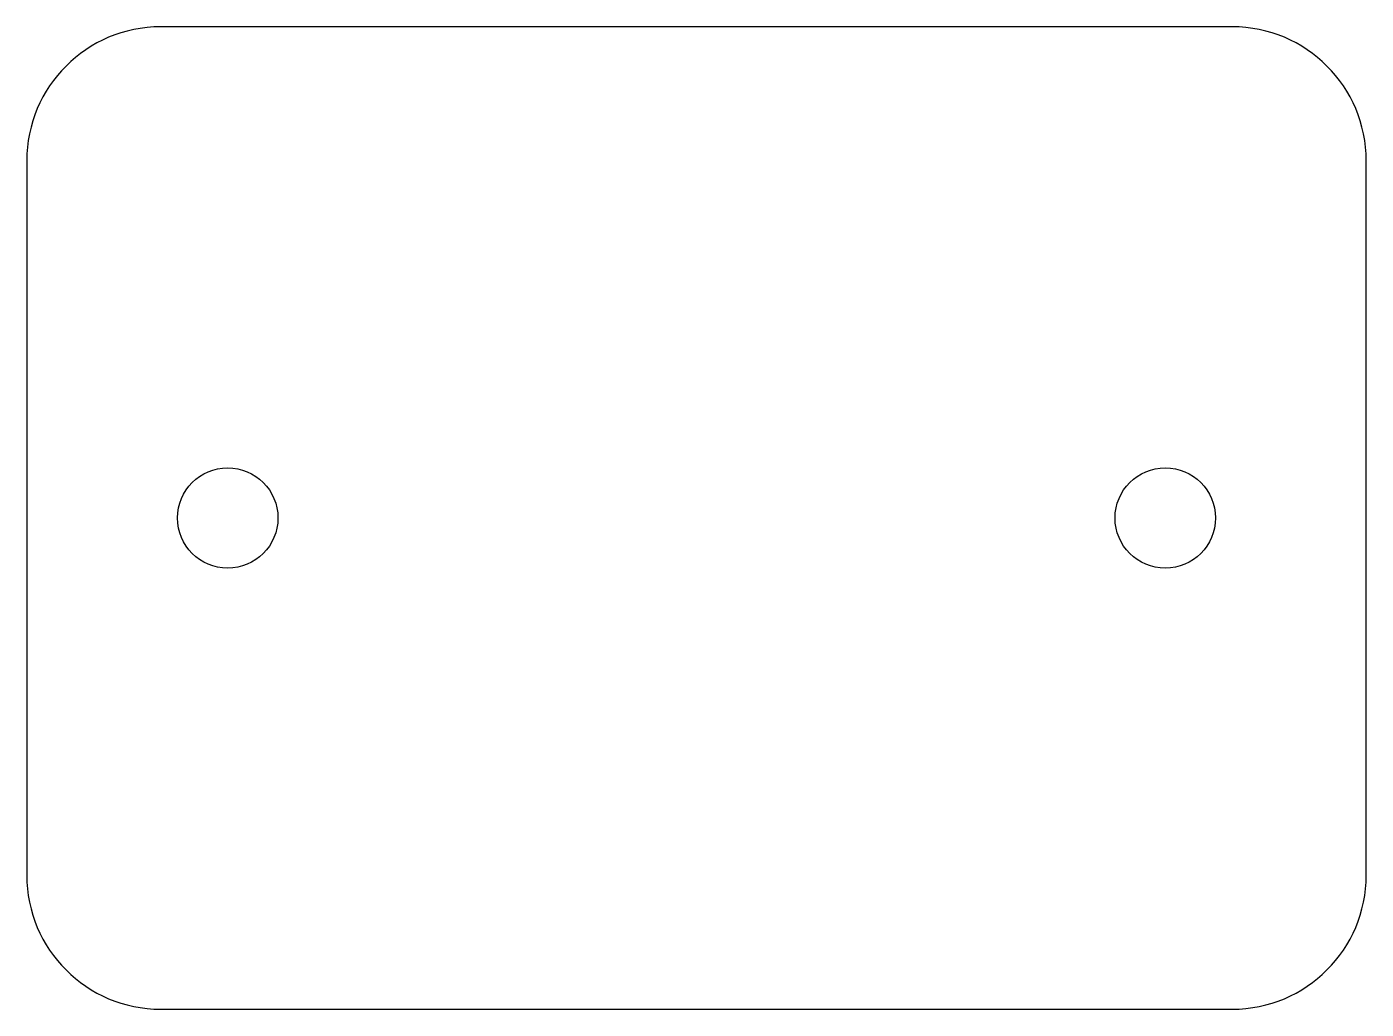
# Model space of a CAD drawing. Header units: millimetres. Extents: x -260 to -200, y 128 to 172.
import ezdxf

# ---------------------------------------------------------------- set-up
doc = ezdxf.new("R2010")
doc.units = ezdxf.units.MM
doc.layers.add('CUT', color=7, linetype='Continuous')

msp = doc.modelspace()

# ---------------------------------------------------------------- linework, layer by layer
at = {"layer": 'CUT'}
for p, q in [((-206, 172, 0.5), (-254, 172, 0.5)), ((-260, 166, 0.5), (-260, 134, 0.5)), ((-200, 134, 0.5), (-200, 166, 0.5)), ((-254, 128, 0.5), (-206, 128, 0.5))]:
    msp.add_line(p, q, dxfattribs=at)
for centre in [(-251, 150, 0.5), (-209, 150, 0.5)]:
    msp.add_circle(centre, 2.25, dxfattribs=at)
for centre, start, end in [((-254, 166, 0.5), 90, 180), ((-206, 166, 0.5), 0, 90), ((-254, 134, 0.5), 180, 270), ((-206, 134, 0.5), -90, 0)]:
    msp.add_arc(centre, 6, start, end, dxfattribs=at)

doc.saveas('drawing.dxf')
